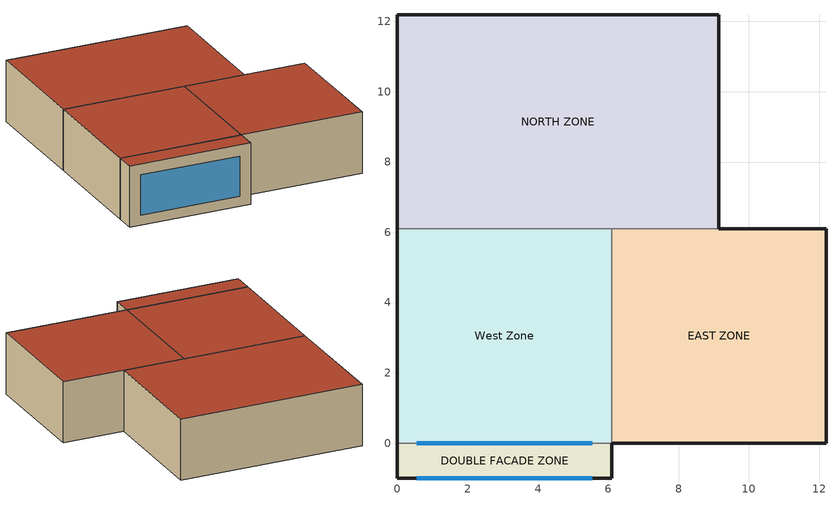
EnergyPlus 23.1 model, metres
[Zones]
West Zone
 floor adiabatic (FLOOR SLAB 8 IN): 0,0 0,6.1 6.1,6.1 6.1,0 z0
 wall outside (EXTWALL80): 0,6.1 0,0 z0:3.05
 wall to DOUBLE FACADE ZONE (EXTWALL80): 0,0 6.1,0 z0:3.05
 wall to NORTH ZONE (PARTITION06): 6.1,6.1 0,6.1 z0:3.05
 wall to EAST ZONE (PARTITION06): 6.1,0 6.1,6.1 z0:3.05
 window inside (SINGLE GLAZING): 0.55,0 5.55,0 z0.5:2.5
 roof outside (ROOF34): 0,6.1 0,0 6.1,0 6.1,6.1 z3.05
DOUBLE FACADE ZONE
 floor adiabatic (FLOOR SLAB 8 IN): 0,-1 0,0 6.1,0 6.1,-1 z0
 wall outside (EXTWALL80): 0,0 0,-1 6.1,-1 6.1,0 z0:3.05
 window (DOUBLE GLAZING): 0.55,-1 5.55,-1 z0.5:2.5
 roof outside (ROOF34): 0,0 0,-1 6.1,-1 6.1,0 z3.05
EAST ZONE
 floor adiabatic (FLOOR SLAB 8 IN): 6.1,0 6.1,6.1 12.19,6.1 12.19,0 z0
 wall outside (EXTWALL80): 6.1,0 12.19,0 12.19,6.1 9.14,6.1 z0:3.05
 wall to NORTH ZONE (PARTITION06): 9.14,6.1 6.1,6.1 z0:3.05
 roof outside (ROOF34): 6.1,6.1 6.1,0 12.19,0 12.19,6.1 z3.05
NORTH ZONE
 floor adiabatic (FLOOR SLAB 8 IN): 0,6.1 0,12.19 9.14,12.19 9.14,6.1 z0
 wall outside (EXTWALL80): 9.14,6.1 9.14,12.19 0,12.19 0,6.1 z0:3.05
 roof outside (ROOF34): 0,12.19 0,6.1 9.14,6.1 9.14,12.19 z3.05
[Building]
NONE: North Axis {deg}=0; Terrain=Suburbs; Loads Convergence Tolerance Value {W}=0.04; Temperature Convergence Tolerance Value {deltaC}=0.4; Solar Distribution=FullInteriorAndExterior; Maximum Number of Warmup Days=25; Minimum Number of Warmup Days=6
[Site:Location]
CHICAGO_IL_USA TMY2-94846: Latitude {deg}=41.78; Longitude {deg}=-87.75; Time Zone {hr}=-6; Elevation {m}=190
[SizingPeriod:DesignDay] Day of Month=21; Humidity Condition Type=Wetbulb; Barometric Pressure {Pa}=99063; Rain Indicator=No; Snow Indicator=No; Daylight Saving Time Indicator=No; Solar Model Indicator=ASHRAEClearSky; Sky Clearness=1
Name | Month | Day Type | Maximum Dry-Bulb Temperature {C} | Daily Dry-Bulb Temperature Range {deltaC} | Wetbulb or DewPoint at Maximum Dry-Bulb {C} | Wind Speed {m/s} | Wind Direction {deg}
CHICAGO_IL_USA Annual Heating 99% Design Conditions DB | 1 | WinterDesignDay | -17.3 | 0 | -17.3 | 4.9 | 270
CHICAGO_IL_USA Annual Cooling 1% Design Conditions DB/MCWB | 7 | SummerDesignDay | 31.5 | 10.7 | 23 | 5.3 | 230
[Site:GroundTemperature:BuildingSurface]
20.03, 20.03, 20.13, 20.3, 20.43, 20.52, 20.62, 20.77, 20.78, 20.55, 20.44, 20.2
[Material] Thermal Absorptance=0.9
Name | Roughness | Thickness {m} | Conductivity {W/m-K} | Density {kg/m3} | Specific Heat {J/kg-K} | Solar Absorptance | Visible Absorptance
C4 - 4 IN COMMON BRICK | Rough | 0.101498 | 0.726422 | 1922.216 | 836.8 | 0.76 | 0.76
E1 - 3 / 4 IN PLASTER OR GYP BOARD | Smooth | 0.01905 | 0.726422 | 1601.846 | 836.8 | 0.92 | 0.92
C6 - 8 IN CLAY TILE | Smooth | 0.203302 | 0.570761 | 1121.292 | 836.8 | 0.82 | 0.82
C10 - 8 IN HW CONCRETE | MediumRough | 0.203302 | 1.729577 | 2242.585 | 836.8 | 0.65 | 0.65
E2 - 1 / 2 IN SLAG OR STONE | Rough | 0.0127102 | 1.435549 | 881.0155 | 1673.6 | 0.55 | 0.55
E3 - 3 / 8 IN FELT AND MEMBRANE | Rough | 0.00954024 | 0.190253 | 1121.292 | 1673.6 | 0.75 | 0.75
B5 - 1 IN DENSE INSULATION | VeryRough | 0.0253898 | 0.0432394 | 91.30524 | 836.8 | 0.5 | 0.5
C12 - 2 IN HW CONCRETE | MediumRough | 0.0509016 | 1.729577 | 2242.585 | 836.8 | 0.65 | 0.65
[WindowMaterial:Glazing]
CLEAR GLASS: Optical Data Type=SpectralAverage; Thickness {m}=0.006; Solar Transmittance at Normal Incidence=0.9; Front Side Solar Reflectance at Normal Incidence=0.05; Back Side Solar Reflectance at Normal Incidence=0.05; Visible Transmittance at Normal Incidence=0.9; Front Side Visible Reflectance at Normal Incidence=0.05; Back Side Visible Reflectance at Normal Incidence=0.05; Infrared Transmittance at Normal Incidence=0; Front Side Infrared Hemispherical Emissivity=0.84; Back Side Infrared Hemispherical Emissivity=0.84; Conductivity {W/m-K}=0.9
[WindowMaterial:Gas]
AIR GAP: Gas Type=Air; Thickness {m}=0.013
[Construction]
EXTWALL80: C4 - 4 IN COMMON BRICK
PARTITION06: E1 - 3 / 4 IN PLASTER OR GYP BOARD, C6 - 8 IN CLAY TILE, E1 - 3 / 4 IN PLASTER OR GYP BOARD
FLOOR SLAB 8 IN: C10 - 8 IN HW CONCRETE
ROOF34: E2 - 1 / 2 IN SLAG OR STONE, E3 - 3 / 8 IN FELT AND MEMBRANE, B5 - 1 IN DENSE INSULATION, C12 - 2 IN HW CONCRETE
SINGLE GLAZING: CLEAR GLASS
DOUBLE GLAZING: CLEAR GLASS, AIR GAP, CLEAR GLASS
[Zone] Type=1; Multiplier=1; Ceiling Height {m}=autocalculate; Volume {m3}=autocalculate
West Zone; DOUBLE FACADE ZONE; EAST ZONE; NORTH ZONE
[Daylighting:Controls]
West Zone_DaylCtrl: Zone or Space=West Zone; Daylighting Method=SplitFlux; Lighting Control Type=Continuous; Minimum Input Power Fraction for Continuous or ContinuousOff Dimming Control=0.3; Minimum Light Output Fraction for Continuous or ContinuousOff Dimming Control=0.2; Glare Calculation Daylighting Reference Point=West Zone_DaylRefPt1; Glare Calculation Azimuth Angle of View Direction Clockwise from Zone y-Axis {deg}=180; Daylighting Reference Point 1=West Zone_DaylRefPt1; Fraction of Lights Controlled by Reference Point 1=1; Illuminance Setpoint at Reference Point 1 {lux}=500
[People] Number of People Schedule=Office Occupancy; Number of People Calculation Method=people; Fraction Radiant=0.3; Activity Level Schedule=Activity Sch; Carbon Dioxide Generation Rate {m3/s-W}=3.82E-8; Mean Radiant Temperature Calculation Type=zoneaveraged; Work Efficiency Schedule=Work Eff Sch; Clothing Insulation Calculation Method=ClothingInsulationSchedule; Clothing Insulation Schedule=Clothing Sch; Air Velocity Schedule=Air Velo Sch; Thermal Comfort Model 1 Type=FANGER
Name | Zone or ZoneList or Space or SpaceList | Number of People
West Zone | West Zone | 3
EAST ZONE | EAST ZONE | 3
NORTH ZONE | NORTH ZONE | 4
[Lights] Schedule=Office Lighting; Design Level Calculation Method=LightingLevel; Return Air Fraction=0; Fraction Radiant=0.2; Fraction Visible=0.2; Fraction Replaceable=1
Name | Zone or ZoneList or Space or SpaceList | Lighting Level {W}
West Zone Lights 1 | West Zone | 1464.375
EAST ZONE Lights 1 | EAST ZONE | 1464.375
NORTH ZONE Lights 1 | NORTH ZONE | 878.6252
[ElectricEquipment] Schedule=Intermittent; Design Level Calculation Method=EquipmentLevel; Fraction Latent=0; Fraction Radiant=0.3; Fraction Lost=0
Name | Zone or ZoneList or Space or SpaceList | Design Level {W}
West Zone ElecEq 1 | West Zone | 2928.751
EAST ZONE ElecEq 1 | EAST ZONE | 1464.375
NORTH ZONE ElecEq 1 | NORTH ZONE | 2928.751
[ZoneControl:Thermostat] Control Type Schedule=Zone Control Type Sched; Control 1=Heating Setpoint with SB; Control 2=Cooling Setpoint with SB
Name | Zone or ZoneList
Zone 1 Thermostat | West Zone
Zone 2 Thermostat | EAST ZONE
Zone 3 Thermostat | NORTH ZONE
[ThermostatSetpoint:SingleHeating]
Heating Setpoint with SB: Setpoint Temperature Schedule=Heating Setpoints
[ThermostatSetpoint:SingleCooling]
Cooling Setpoint with SB: Setpoint Temperature Schedule=Cooling Setpoints
[Zone equipment]
West Zone: Zone1Air
EAST ZONE: Zone2Air
NORTH ZONE: Zone3Air
[ZoneHVAC:IdealLoadsAirSystem] Maximum Heating Supply Air Temperature {C}=50; Minimum Cooling Supply Air Temperature {C}=13; Maximum Heating Supply Air Humidity Ratio {kgWater/kgDryAir}=0.015; Minimum Cooling Supply Air Humidity Ratio {kgWater/kgDryAir}=0.009; Heating Limit=NoLimit; Maximum Heating Air Flow Rate {m3/s}=autosize; Cooling Limit=NoLimit; Maximum Cooling Air Flow Rate {m3/s}=autosize; Dehumidification Control Type=ConstantSupplyHumidityRatio; Humidification Control Type=ConstantSupplyHumidityRatio
Zone1Air; Zone2Air; Zone3Air
[Schedule:Compact]
Activity Sch: Through: 12/31, For: Alldays, Until: 24:00, 131.8
Work Eff Sch: Through: 12/31, For: Alldays, Until: 24:00, 0
Clothing Sch: Through: 12/31, For: Alldays, Until: 24:00, 1
Air Velo Sch: Through: 12/31, For: Alldays, Until: 24:00, 0.137
Office Occupancy: Through: 12/31, For: Weekdays SummerDesignDay WinterDesignDay, Until: 6:00, 0, Until: 7:00, 0.1, Until: 8:00, 0.5, Until: 12:00, 1, Until: 13:00, 0.5, Until: 16:00, 1, Until: 17:00, 0.5, Until: 18:00, 0.1, Until: 24:00, 0, For: Weekends Holidays CustomDay1 CustomDay2, Until: 24:00, 0
Intermittent: Through: 12/31, For: Weekdays SummerDesignDay WinterDesignDay, Until: 8:00, 0, Until: 18:00, 1, Until: 24:00, 0, For: Weekends Holidays CustomDay1 CustomDay2, Until: 24:00, 0
Office Lighting: Through: 12/31, For: Weekdays SummerDesignDay WinterDesignDay, Until: 6:00, 0.05, Until: 7:00, 0.2, Until: 17:00, 1, Until: 18:00, 0.5, Until: 24:00, 0.05, For: Weekends Holidays CustomDay1 CustomDay2, Until: 24:00, 0.05
HEATING SETPOINTS: Through: 12/31, For: Alldays, Until: 7:00, 15, Until: 17:00, 20, Until: 24:00, 15
COOLING SETPOINTS: Through: 12/31, For: Alldays, Until: 7:00, 30, Until: 20:00, 23, Until: 24:00, 30
ZONE CONTROL TYPE SCHED: Through: 3/31, For: Alldays, Until: 24:00, 1, Through: 9/30, For: Alldays, Until: 24:00, 2, Through: 12/31, For: Alldays, Until: 24:00, 1
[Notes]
PurchAirWithDoubleFacadeDaylighting.idf
Basic file description:  1 story building divided into 3 interior conditioned zones. Roof with no plenum.
No ground contact with floor. One zone has a double facade (modeled as an unoccupied
Highlights:              double facade
Simulation Location/Run: CHICAGO_IL_USA TMY2-94846, 2 design days
Run Control executes 2 design days
Location:                Chicago, IL
Design Days:             CHICAGO_IL_USA Annual Heating 99% Design Conditions DB, MaxDB= -17.3°C
CHICAGO_IL_USA Annual Cooling 1% Design Conditions, MaxDB=  31.5°C MCWB=  23.0°C
Run Period (Weather File): none
Run Control:             No zone or system sizing, design day simulation.
Building: Single floor rectangular L-shaped building 40 ft south wall, 40 ft west wall, zone height 10 feet.
There is a single window in West Zone's south wall. The walls are 1 in stucco over 4 in common brick
and gypboard. The roof is a built up roof with 1/2 in stone over 3/8 in felt over 1 in dense insulation
supported by 2 in heavy weight concrete. The window is single pane 3mm clear.
The window to wall ratio is approximately 0.07.
The building is oriented due north.
Floor Area:        130.1 m2 (1403 ft2)
Number of Stories: 1
Zone Description Details:
|       West         |         East           |    window = *
DOUBLE FACADE ZONE (unoccupied)
|     |              West Zone       *
Exterior |     | Interior                          *
window |     | window                            * 3.048m
|     |                  Reference point  *
Vertical section showing occupied West Zone and unoccupied
DOUBLE FACADE ZONE. West Zone receives daylighting through
the interior window it shares with DOUBLE FACADE ZONE
Internal gains description:     ZONE West      - lighting is 0 watts, equip is 2928.751 watts, 3 occupants
Internal gains description:     ZONE North     - lighting is 878.6252 watts, equip is 2928.751 watts, 4 occupants
Internal gains description:     ZONE East      - lighting is 1464.375 watts, equip is 1464.375 watts, 3 occupants
Interzone Surfaces:             3 interzone surfaces (see diagram)
Internal Mass:                  None
The overhead electric lighting has continuous dimming control.
The zone has a single daylighting control point ("reference point") with
an illuminance set point of 500 lux (about 50 footcandles).
The reference point is located at the center of the zone at desk height.
The other zones have no windows and so have no daylighting controls.
Note that Clearness for the winter design day is not 0.0, as in the other
sample inputs, but 1.0. This turns on solar radiation in order to show the
effect of daylighting in the winter. (With Clearness = 0 all daylighting
illuminances are zero)  An illuminance map is also generated.
This input models a double facade as a shallow exterior, unoccupied zone called
DOUBLE FACADE ZONE that shares an interior window with West Zone (see figure, below).
Daylighting of West Zone occurs through this interior window, which is single glazed.
The exterior window of DOUBLE FACADE ZONE is double glazed. DOUBLE FACADE ZONE is unoccupied.
Detached Shading:               None
Daylight:                       Yes
Natural Ventilation:            None
Compact Schedules:              Yes
Solar Distribution:             FullInteriorAndExterior
HVAC:                           purchased air serves all 3 zones
Zonal Equipment:                PURCHASED AIR
Central Air Handling Equipment: No
System Equipment Autosize:      No
Purchased Cooling:              Yes
Purchased Heating:              Yes
Purchased Chilled Water:        No
Purchased Hot Water:            No
Coils:                          None
Pumps:                          None
Boilers:                        None
Chillers:                       None
Towers:                         None
Standard Reports:               All Summary Predefined Reports
Timestep or Hourly Variables:   TimeStep
Time bins Report:               None
HTML Report:                    Predefined All Summary
Environmental Emissions:        None
